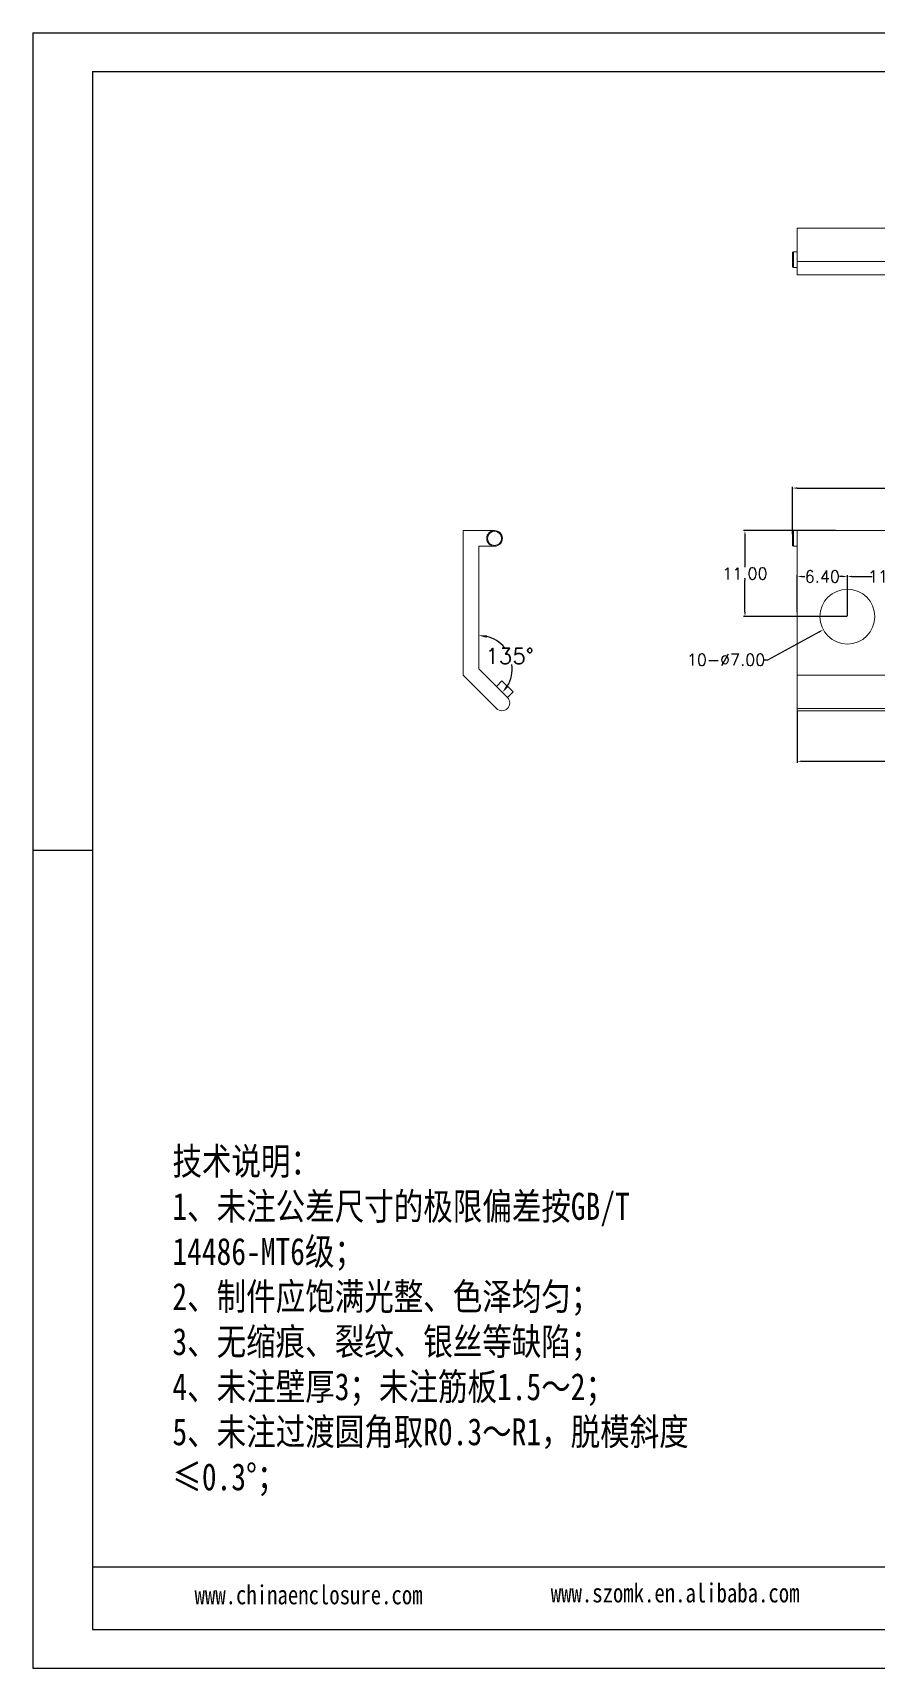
# Model space of a CAD drawing. Header units: inches. Extents: x 2858 to 4955, y 1126 to 1648.
# Drawn here: x 4475.3 to 4583.1, y 1125.7 to 1334.7 of the extents above; entities that cross this region are included whole.
import ezdxf

# ---------------------------------------------------------------- set-up
doc = ezdxf.new("R2010")
doc.units = ezdxf.units.IN
doc.header["$LTSCALE"] = 15
doc.layers.add('文字', color=81, linetype='Continuous')
doc.styles.get("Standard").update_dxf_attribs({"font": 'txt', "bigfont": 'gbcbig.shx'})
doc.styles.add('宋体', font='', dxfattribs={"width": 0.8, "height": 3.5})
doc.styles.get('宋体').set_extended_font_data('SimSun')
doc.dimstyles.new('2', dxfattribs={"dimtxt": 1.5, "dimasz": 0.6, "dimexe": 0.18, "dimexo": 0.0625, "dimgap": 0.09, "dimtad": 0, "dimtih": 1, "dimtoh": 1, "dimzin": 0, "dimdsep": 46, "dimtxsty": 'Standard', "dimcen": 0, "dimadec": 0, "dimazin": 2, "dimtfac": 1, "dimtofl": 0, "dimtmove": 0, "dimatfit": 3, "dimfxl": 1, "dimtolj": 1, "dimtzin": 0, "dimarcsym": 0})
doc.dimstyles.new('2.5', dxfattribs={"dimtxt": 2, "dimasz": 1, "dimexe": 0.18, "dimexo": 0.0625, "dimgap": 0.09, "dimtad": 0, "dimtih": 1, "dimtoh": 1, "dimzin": 0, "dimdsep": 46, "dimtxsty": 'Standard', "dimcen": 1, "dimadec": 0, "dimazin": 2, "dimtfac": 1, "dimtofl": 0, "dimtmove": 0, "dimatfit": 3, "dimfxl": 1, "dimtolj": 1, "dimtzin": 0, "dimarcsym": 0})

# ---------------------------------------------------------------- blocks, each defined once
blk = doc.blocks.new('*D265')
at = {"color": 0, "lineweight": -2}
for p, q in [((4572.98, 1247.96), (4572.98, 1241.39)), ((4684.78, 1247.96), (4684.78, 1241.39)), ((4573.58, 1241.57), (4625.91, 1241.57)), ((4684.18, 1241.57), (4631.84, 1241.57))]:
    blk.add_line(p, q, dxfattribs=at)
at = {"color": 0}
for points in [[(4573.58, 1241.67), (4573.58, 1241.47), (4572.98, 1241.57)], [(4684.18, 1241.67), (4684.18, 1241.47), (4684.78, 1241.57)]]:
    blk.add_solid(points, dxfattribs=at)
at = {"layer": 'Defpoints', "color": 0}
for p in [(4572.98, 1248.02), (4684.78, 1248.02), (4684.78, 1241.57)]:
    blk.add_point(p, dxfattribs=at)
at = {"color": 0, "insert": (4628.88, 1241.57), "char_height": 1.5, "attachment_point": 5}
blk.add_mtext('\\A1;111.80', dxfattribs=at)
blk = doc.blocks.new('*D266')
at = {"color": 0, "lineweight": -2}
for p, q in [((4572.38, 1270.6), (4572.38, 1276.66)), ((4572.98, 1276.48), (4625.61, 1276.48)), ((4684.68, 1276.48), (4632.04, 1276.48)), ((4685.28, 1270.12), (4685.28, 1276.66))]:
    blk.add_line(p, q, dxfattribs=at)
at = {"color": 0}
for points in [[(4572.98, 1276.58), (4572.98, 1276.38), (4572.38, 1276.48)], [(4684.68, 1276.58), (4684.68, 1276.38), (4685.28, 1276.48)]]:
    blk.add_solid(points, dxfattribs=at)
at = {"layer": 'Defpoints', "color": 0}
for p in [(4685.28, 1276.48), (4572.38, 1270.53), (4685.28, 1270.05)]:
    blk.add_point(p, dxfattribs=at)
at = {"color": 0, "insert": (4628.83, 1276.48), "char_height": 1.5, "attachment_point": 5}
blk.add_mtext('\\A1;112.90', dxfattribs=at)
blk = doc.blocks.new('*D278')
at = {"color": 0, "lineweight": -2}
for p, q in [((4579.38, 1260.12), (4579.38, 1265.36)), ((4579.98, 1265.18), (4582.54, 1265.18)), ((4589.78, 1265.18), (4587.22, 1265.18)), ((4590.38, 1260.12), (4590.38, 1265.36))]:
    blk.add_line(p, q, dxfattribs=at)
at = {"color": 0}
for points in [[(4579.98, 1265.28), (4579.98, 1265.08), (4579.38, 1265.18)], [(4589.78, 1265.28), (4589.78, 1265.08), (4590.38, 1265.18)]]:
    blk.add_solid(points, dxfattribs=at)
at = {"layer": 'Defpoints', "color": 0}
for p in [(4590.38, 1265.18), (4579.38, 1260.05), (4590.38, 1260.05)]:
    blk.add_point(p, dxfattribs=at)
at = {"color": 0, "insert": (4584.88, 1265.18), "char_height": 1.5, "attachment_point": 5}
blk.add_mtext('\\A1;11.00', dxfattribs=at)
blk = doc.blocks.new('*D279')
at = {"color": 0, "lineweight": -2}
for p, q in [((4572.98, 1260.64), (4572.98, 1265.36)), ((4573.58, 1265.18), (4573.96, 1265.18)), ((4578.78, 1265.18), (4578.39, 1265.18)), ((4579.38, 1260.12), (4579.38, 1265.36))]:
    blk.add_line(p, q, dxfattribs=at)
at = {"color": 0}
for points in [[(4573.58, 1265.28), (4573.58, 1265.08), (4572.98, 1265.18)], [(4578.78, 1265.28), (4578.78, 1265.08), (4579.38, 1265.18)]]:
    blk.add_solid(points, dxfattribs=at)
at = {"layer": 'Defpoints', "color": 0}
for p in [(4579.38, 1265.18), (4572.98, 1260.58), (4579.38, 1260.05)]:
    blk.add_point(p, dxfattribs=at)
at = {"color": 0, "insert": (4576.18, 1265.18), "char_height": 1.5, "attachment_point": 5}
blk.add_mtext('\\A1;6.40', dxfattribs=at)
blk = doc.blocks.new('*D291')
at = {"color": 0, "lineweight": -2}
for p, q in [((4577.85, 1271.05), (4566.11, 1271.05)), ((4566.29, 1270.45), (4566.29, 1266.39)), ((4566.29, 1260.65), (4566.29, 1264.71)), ((4579.31, 1260.05), (4566.11, 1260.05))]:
    blk.add_line(p, q, dxfattribs=at)
at = {"color": 0}
for points in [[(4566.19, 1270.45), (4566.39, 1270.45), (4566.29, 1271.05)], [(4566.19, 1260.65), (4566.39, 1260.65), (4566.29, 1260.05)]]:
    blk.add_solid(points, dxfattribs=at)
at = {"layer": 'Defpoints', "color": 0}
for p in [(4566.29, 1271.05), (4577.91, 1271.05), (4579.38, 1260.05)]:
    blk.add_point(p, dxfattribs=at)
at = {"color": 0, "insert": (4566.29, 1265.55), "char_height": 1.5, "attachment_point": 5}
blk.add_mtext('\\A1;11.00', dxfattribs=at)
blk = doc.blocks.new('*D292')
at = {"color": 0, "lineweight": -2}
for p, q in [((4569.2, 1254.54), (4575.77, 1258.1)), ((4568.6, 1254.54), (4569.2, 1254.54))]:
    blk.add_line(p, q, dxfattribs=at)
at = {"color": 0}
blk.add_solid([(4575.72, 1258.19), (4575.82, 1258.01), (4576.3, 1258.39)], dxfattribs=at)
at = {"layer": 'Defpoints', "color": 0}
for p in [(4582.45, 1261.72), (4576.3, 1258.39)]:
    blk.add_point(p, dxfattribs=at)
at = {"color": 0, "insert": (4563.88, 1254.54), "char_height": 1.5, "attachment_point": 5}
blk.add_mtext('\\A1;10-∅7.00', dxfattribs=at)
blk = doc.blocks.new('*D478')
at = {"color": 0, "lineweight": -2}
for start, end in [(39.7006, 76.5074), (328.4926, 7.2727)]:
    blk.add_arc((4532.3, 1253.38), 4.26, start, end, dxfattribs=at)
at = {"color": 0}
for points in [[(4533.27, 1257.36), (4533.31, 1257.69), (4532.3, 1257.64)], [(4536.06, 1251.06), (4535.8, 1251.26), (4535.31, 1250.37)]]:
    blk.add_solid(points, dxfattribs=at)
at = {"layer": 'Defpoints', "color": 0}
for p in [(4532.3, 1269.05), (4532.3, 1253.38), (4532.3, 1253.38), (4536.55, 1253.38), (4535.95, 1249.73)]:
    blk.add_point(p, dxfattribs=at)
at = {"color": 0, "insert": (4536.23, 1255.01), "char_height": 2, "attachment_point": 5}
blk.add_mtext('\\A1;135°', dxfattribs=at)

msp = doc.modelspace()

# ---------------------------------------------------------------- linework, layer by layer
for p, q in [((4475.3, 1334.676), (4770.912, 1334.676)), ((4475.3, 1334.676), (4475.3, 1125.657)), ((4482.949, 1329.699), (4765.936, 1329.699)), ((4482.949, 1329.699), (4482.949, 1130.633)), ((4482.949, 1230.166), (4475.3, 1230.166)), ((4475.3, 1222.425), (4475.3, 1125.657)), ((4586.777, 1138.596), (4482.949, 1138.596)), ((4482.949, 1130.633), (4765.936, 1130.633)), ((4475.3, 1125.657), (4770.912, 1125.657)), ((4475.3, 1125.657), (4612.158, 1125.657))]:
    msp.add_line(p, q)
at = {"color": 7, "linetype": 'Continuous', "lineweight": 15}
for p, q in [((4572.976, 1309.676), (4684.776, 1309.676)), ((4572.976, 1305.433), (4572.976, 1309.676)), ((4572.376, 1305.676), (4572.376, 1306.576)), ((4572.976, 1306.676), (4572.476, 1306.676)), ((4572.376, 1304.776), (4572.376, 1305.676)), ((4572.476, 1304.676), (4572.976, 1304.676)), ((4572.976, 1303.726), (4572.976, 1305.433)), ((4572.976, 1305.433), (4684.776, 1305.433)), ((4572.976, 1303.726), (4684.776, 1303.726)), ((4530.298, 1252.554), (4530.298, 1271.054)), ((4530.298, 1271.054), (4534.298, 1271.054)), ((4572.376, 1269.154), (4572.376, 1270.954)), ((4572.976, 1271.054), (4572.476, 1271.054)), ((4572.976, 1252.554), (4572.976, 1271.054)), ((4572.976, 1271.054), (4684.776, 1271.054)), ((4534.298, 1269.054), (4532.298, 1269.054)), ((4532.298, 1269.054), (4532.298, 1253.383)), ((4572.476, 1269.054), (4572.976, 1269.054)), ((4534.541, 1248.312), (4530.298, 1252.554)), ((4532.298, 1253.383), (4535.955, 1249.726)), ((4572.976, 1252.554), (4684.776, 1252.554)), ((4572.976, 1248.312), (4572.976, 1252.554)), ((4535.248, 1251.847), (4534.541, 1251.14)), ((4535.248, 1251.847), (4536.662, 1250.433)), ((4536.662, 1250.433), (4535.955, 1249.726)), ((4572.976, 1248.312), (4684.776, 1248.312)), ((4572.976, 1248.019), (4572.976, 1248.312)), ((4572.976, 1248.019), (4684.776, 1248.019))]:
    msp.add_line(p, q, dxfattribs=at)
at = {"color": 8, "linetype": 'Continuous', "lineweight": 15}
for p, q in [((4572.476, 1306.676), (4572.476, 1305.676)), ((4572.476, 1305.676), (4572.476, 1304.676)), ((4572.476, 1271.054), (4572.476, 1269.054))]:
    msp.add_line(p, q, dxfattribs=at)
at = {"color": 7, "linetype": 'Continuous', "lineweight": 15}
for centre, radius in [((4534.298, 1270.054), 1), ((4534.298, 1270.054), 0.9), ((4579.376, 1260.054), 3.5)]:
    msp.add_circle(centre, radius, dxfattribs=at)
for centre, radius, start, end in [((4572.476, 1306.576), 0.1, 90, 180), ((4572.476, 1304.776), 0.1, 180, 270), ((4572.476, 1270.954), 0.1, 90, 180), ((4572.476, 1269.154), 0.1, 180, 270), ((4535.248, 1249.019), 1, 225, 45)]:
    msp.add_arc(centre, radius, start, end, dxfattribs=at)

# ---------------------------------------------------------------- texts
at = {"layer": '文字', "color": 0, "attachment_point": 1, "style": '宋体'}
for s, insert, char_height, width in [('{\\H1.111x;技术说明：\\P1、未注公差尺寸的极限偏差按GB/T 14486-MT6级；\\P2、制件应饱满光整、色泽均匀；\\P3、无缩痕、裂纹、银丝等缺陷；\\P4、未注壁厚3；未注筋板1.5～2；\\P5、未注过渡圆角取R0.3～R1，脱模斜度≤0.3%%D；}', (4493.148, 1192.181), 3.1104, 70.05991), ('www.chinaenclosure.com', (4495.976, 1136.266), 2.43302, 42.7459), ('www.szomk.en.alibaba.com', (4541.484, 1136.507), 2.43302, 42.7459)]:
    msp.add_mtext(s, dxfattribs=dict(at, insert=insert, char_height=char_height, width=width))

# ---------------------------------------------------------------- dimensions: what is measured, and where the dimension line sits
for base, p1, p2, picture, middle in [((4685.276, 1276.483), (4572.376, 1270.533), (4685.276, 1270.054), '*D266', (4628.826, 1276.483)), ((4579.376, 1265.18), (4572.976, 1260.578), (4579.376, 1260.054), '*D279', (4576.176, 1265.18)), ((4590.376, 1265.18), (4579.376, 1260.054), (4590.376, 1260.054), '*D278', (4584.876, 1265.18)), ((4684.776, 1241.57), (4572.976, 1248.019), (4684.776, 1248.019), '*D265', (4628.876, 1241.57))]:
    dim = msp.add_linear_dim(base=base, p1=p1, p2=p2, dimstyle='2')
    dim.commit()
    dim.dimension.update_dxf_attribs({"geometry": picture, "text_midpoint": middle})
dim = msp.add_linear_dim(base=(4566.286, 1271.054), p1=(4579.376, 1260.054), p2=(4577.909, 1271.054), angle=90, dimstyle='2')
dim.commit()
dim.dimension.update_dxf_attribs({"geometry": '*D291', "text_midpoint": (4566.286, 1265.554)})
dim = msp.add_angular_dim_2l(base=(4536.554, 1253.383), line1=((4532.298, 1253.383), (4535.955, 1249.726)), line2=((4532.298, 1269.054), (4532.298, 1253.383)), dimstyle='2.5')
dim.commit()
dim.dimension.update_dxf_attribs({"geometry": '*D478', "text_midpoint": (4536.23, 1255.011)})
dim = msp.add_diameter_dim_2p(p1=(4582.454, 1261.722), p2=(4576.299, 1258.387), text='10-<>', dimstyle='2')
dim.commit()
dim.dimension.update_dxf_attribs({"geometry": '*D292', "text_midpoint": (4563.883, 1254.538), "dimtype": 163})

doc.saveas('drawing.dxf')
